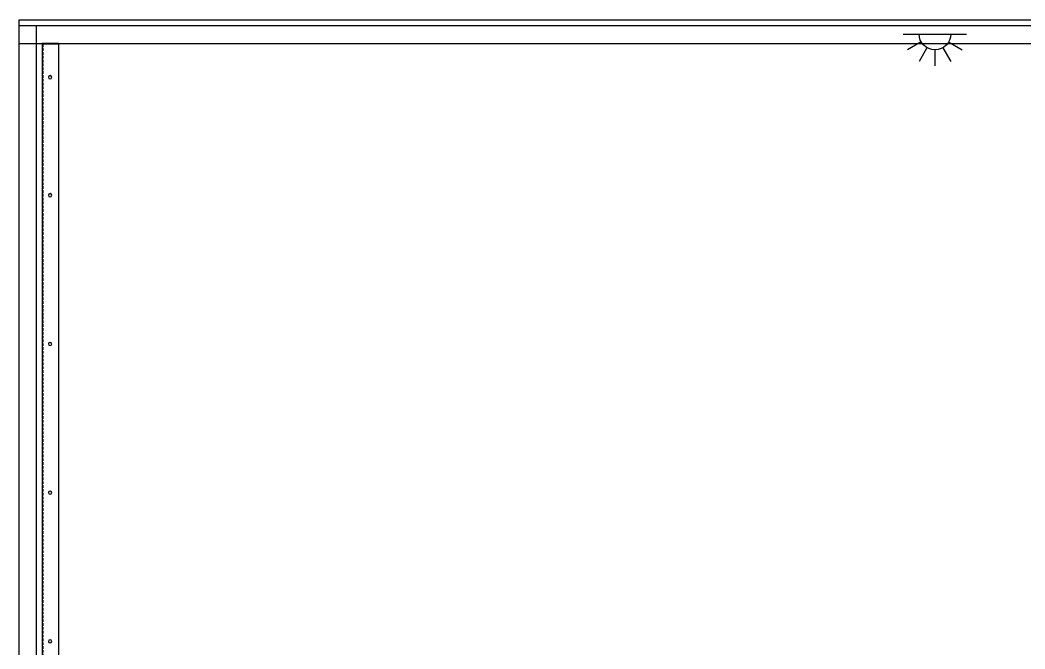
# Model space of a CAD drawing. Header units: millimetres. Extents: x -8864 to 19363, y -6016 to 13777.
# Drawn here: x 2190 to 4353, y 2027 to 3380 of the extents above; entities that cross this region are included whole.
import ezdxf

# ---------------------------------------------------------------- set-up
doc = ezdxf.new("R2010")
doc.units = ezdxf.units.MM
doc.linetypes.add('CENTER2', pattern=[28.575, 19.05, -3.175, 3.175, -3.175])
doc.linetypes.add('HIDDEN', pattern=[0.375, 0.25, -0.125])
for name, color, linetype in [('____', 7, 'Continuous'), ('CEN', 5, 'CENTER2'), ('Diffuser', 7, 'Continuous'), ('McDoor', 7, 'Continuous'), ('McFrame', 7, 'Continuous')]:
    doc.layers.add(name, color=color, linetype=linetype)

# ---------------------------------------------------------------- blocks, each defined once
blk = doc.blocks.new('Diffuser26E')
at = {"linetype": 'ByBlock'}
for p, q in [((0, 3280, 0), (35, 3280, 0)), ((0, 3280, 0), (0, 0, 0)), ((0, 3278.5, 0), (35, 3278.5, 0)), ((35, 3280, 0), (35, 0, 0))]:
    blk.add_line(p, q, dxfattribs=at)
for centre in [(18, 3207, 0), (18, 2953, 0), (18, 2633, 0), (18, 2313, 0), (18, 1993, 0)]:
    blk.add_circle(centre, 3.5, dxfattribs=at)
at = {"layer": 'CEN', "linetype": 'HIDDEN'}
blk.add_line((33.5, 3278.5, 0), (33.5, 1.5, 0), dxfattribs=at)
blk = doc.blocks.new('A$C41DE083D')
at = {"linetype": 'Continuous'}
for p, q in [((68.2, 34.1), (68.2, 68.2)), ((51.1, 29.5), (34.1, 59.1)), ((85.2, 29.5), (102.3, 59.1)), ((38.7, 17), (9.1, 34.1)), ((97.7, 17), (127.2, 34.1)), ((0, 0), (136.4, 0))]:
    blk.add_line(p, q, dxfattribs=at)
blk.add_arc((68.2, 0), 34.1, 0, 180, dxfattribs=at)
blk = doc.blocks.new('InspectLamp')
at = {"layer": '____', "xscale": -1, "rotation": 180}
blk.add_blockref('A$C41DE083D', (-68.2, 0), dxfattribs=at)

msp = doc.modelspace()

# ---------------------------------------------------------------- linework, layer by layer
at = {"layer": 'McFrame', "color": 5}
for p, q in [((2225, 12), (2225, 3368)), ((2187, 3330), (4537, 3330))]:
    msp.add_line(p, q, dxfattribs=at)
at = {"layer": 'McFrame'}
for points in [[(2187, 0), (4537, 0), (4537, 3380), (2187, 3380)], [(2187, 12), (4549, 12), (4549, 3368), (2187, 3368)]]:
    msp.add_lwpolyline(points, close=True, dxfattribs=at)

# ---------------------------------------------------------------- block references
at = {"layer": 'Diffuser', "extrusion": (1.22461e-16, 0, -1)}
msp.add_blockref('Diffuser26E', (-2272, 50), dxfattribs=at)
at = {"layer": 'McDoor'}
msp.add_blockref('InspectLamp', (4159.25, 3350), dxfattribs=at)

doc.saveas('drawing.dxf')
